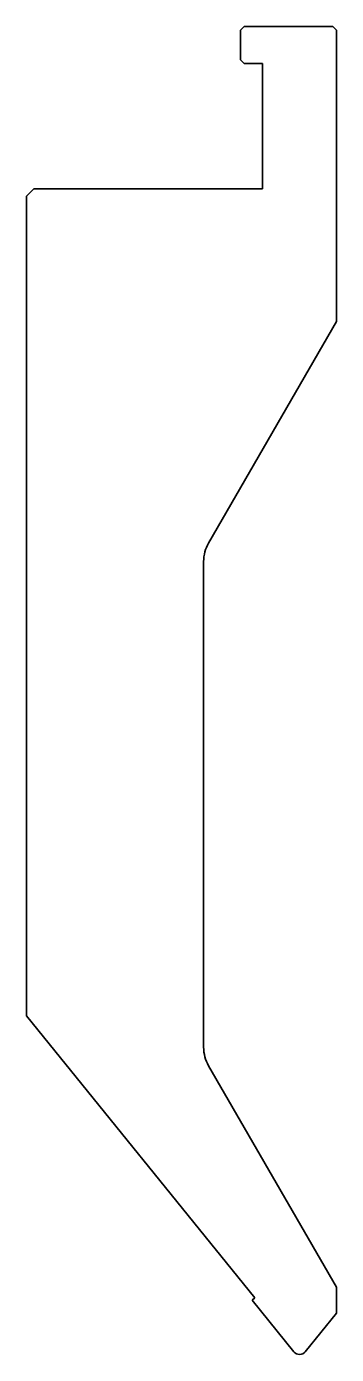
# Model space of a CAD drawing. Header units: millimetres. Extents: x -37 to 5, y 1475 to 1655.
import ezdxf

# ---------------------------------------------------------------- set-up
doc = ezdxf.new("R2010")
doc.units = ezdxf.units.MM
doc.header["$LTSCALE"] = 5
doc.layers.add('2', color=7, linetype='Continuous', lineweight=18)

msp = doc.modelspace()

# ---------------------------------------------------------------- linework, layer by layer
at = {"layer": '2', "color": 7, "linetype": 'Continuous', "lineweight": 35}
for p, q in [((-7.5, 1654.87), (-8, 1654.37)), ((-8, 1654.37), (-8, 1650.37)), ((4.5, 1654.87), (-7.5, 1654.87)), ((5, 1654.37), (4.5, 1654.87)), ((5, 1614.87), (5, 1654.37)), ((-8, 1650.37), (-7.5, 1649.87)), ((-7.5, 1649.87), (-5, 1649.87)), ((-5, 1649.87), (-5, 1632.87)), ((-36, 1632.87), (-37, 1631.87)), ((-5, 1632.87), (-36, 1632.87)), ((-37, 1631.87), (-37, 1520.76)), ((-12.33, 1584.85), (5, 1614.87)), ((-13, 1516.51), (-13, 1582.35)), ((-37, 1520.76), (-6.05, 1482.54)), ((5, 1483.99), (-12.33, 1514.01)), ((5, 1480.45), (5, 1483.99)), ((-6.05, 1482.54), (-6.43, 1482.22)), ((-6.43, 1482.22), (-0.78, 1475.24)), ((0.78, 1475.24), (5, 1480.45))]:
    msp.add_line(p, q, dxfattribs=at)
for centre, radius, start, end in [((-8, 1582.35), 5, 150, 180), ((-8, 1516.51), 5, 180, 210), ((0, 1475.87), 1, 219, 321)]:
    msp.add_arc(centre, radius, start, end, dxfattribs=at)

doc.saveas('drawing.dxf')
